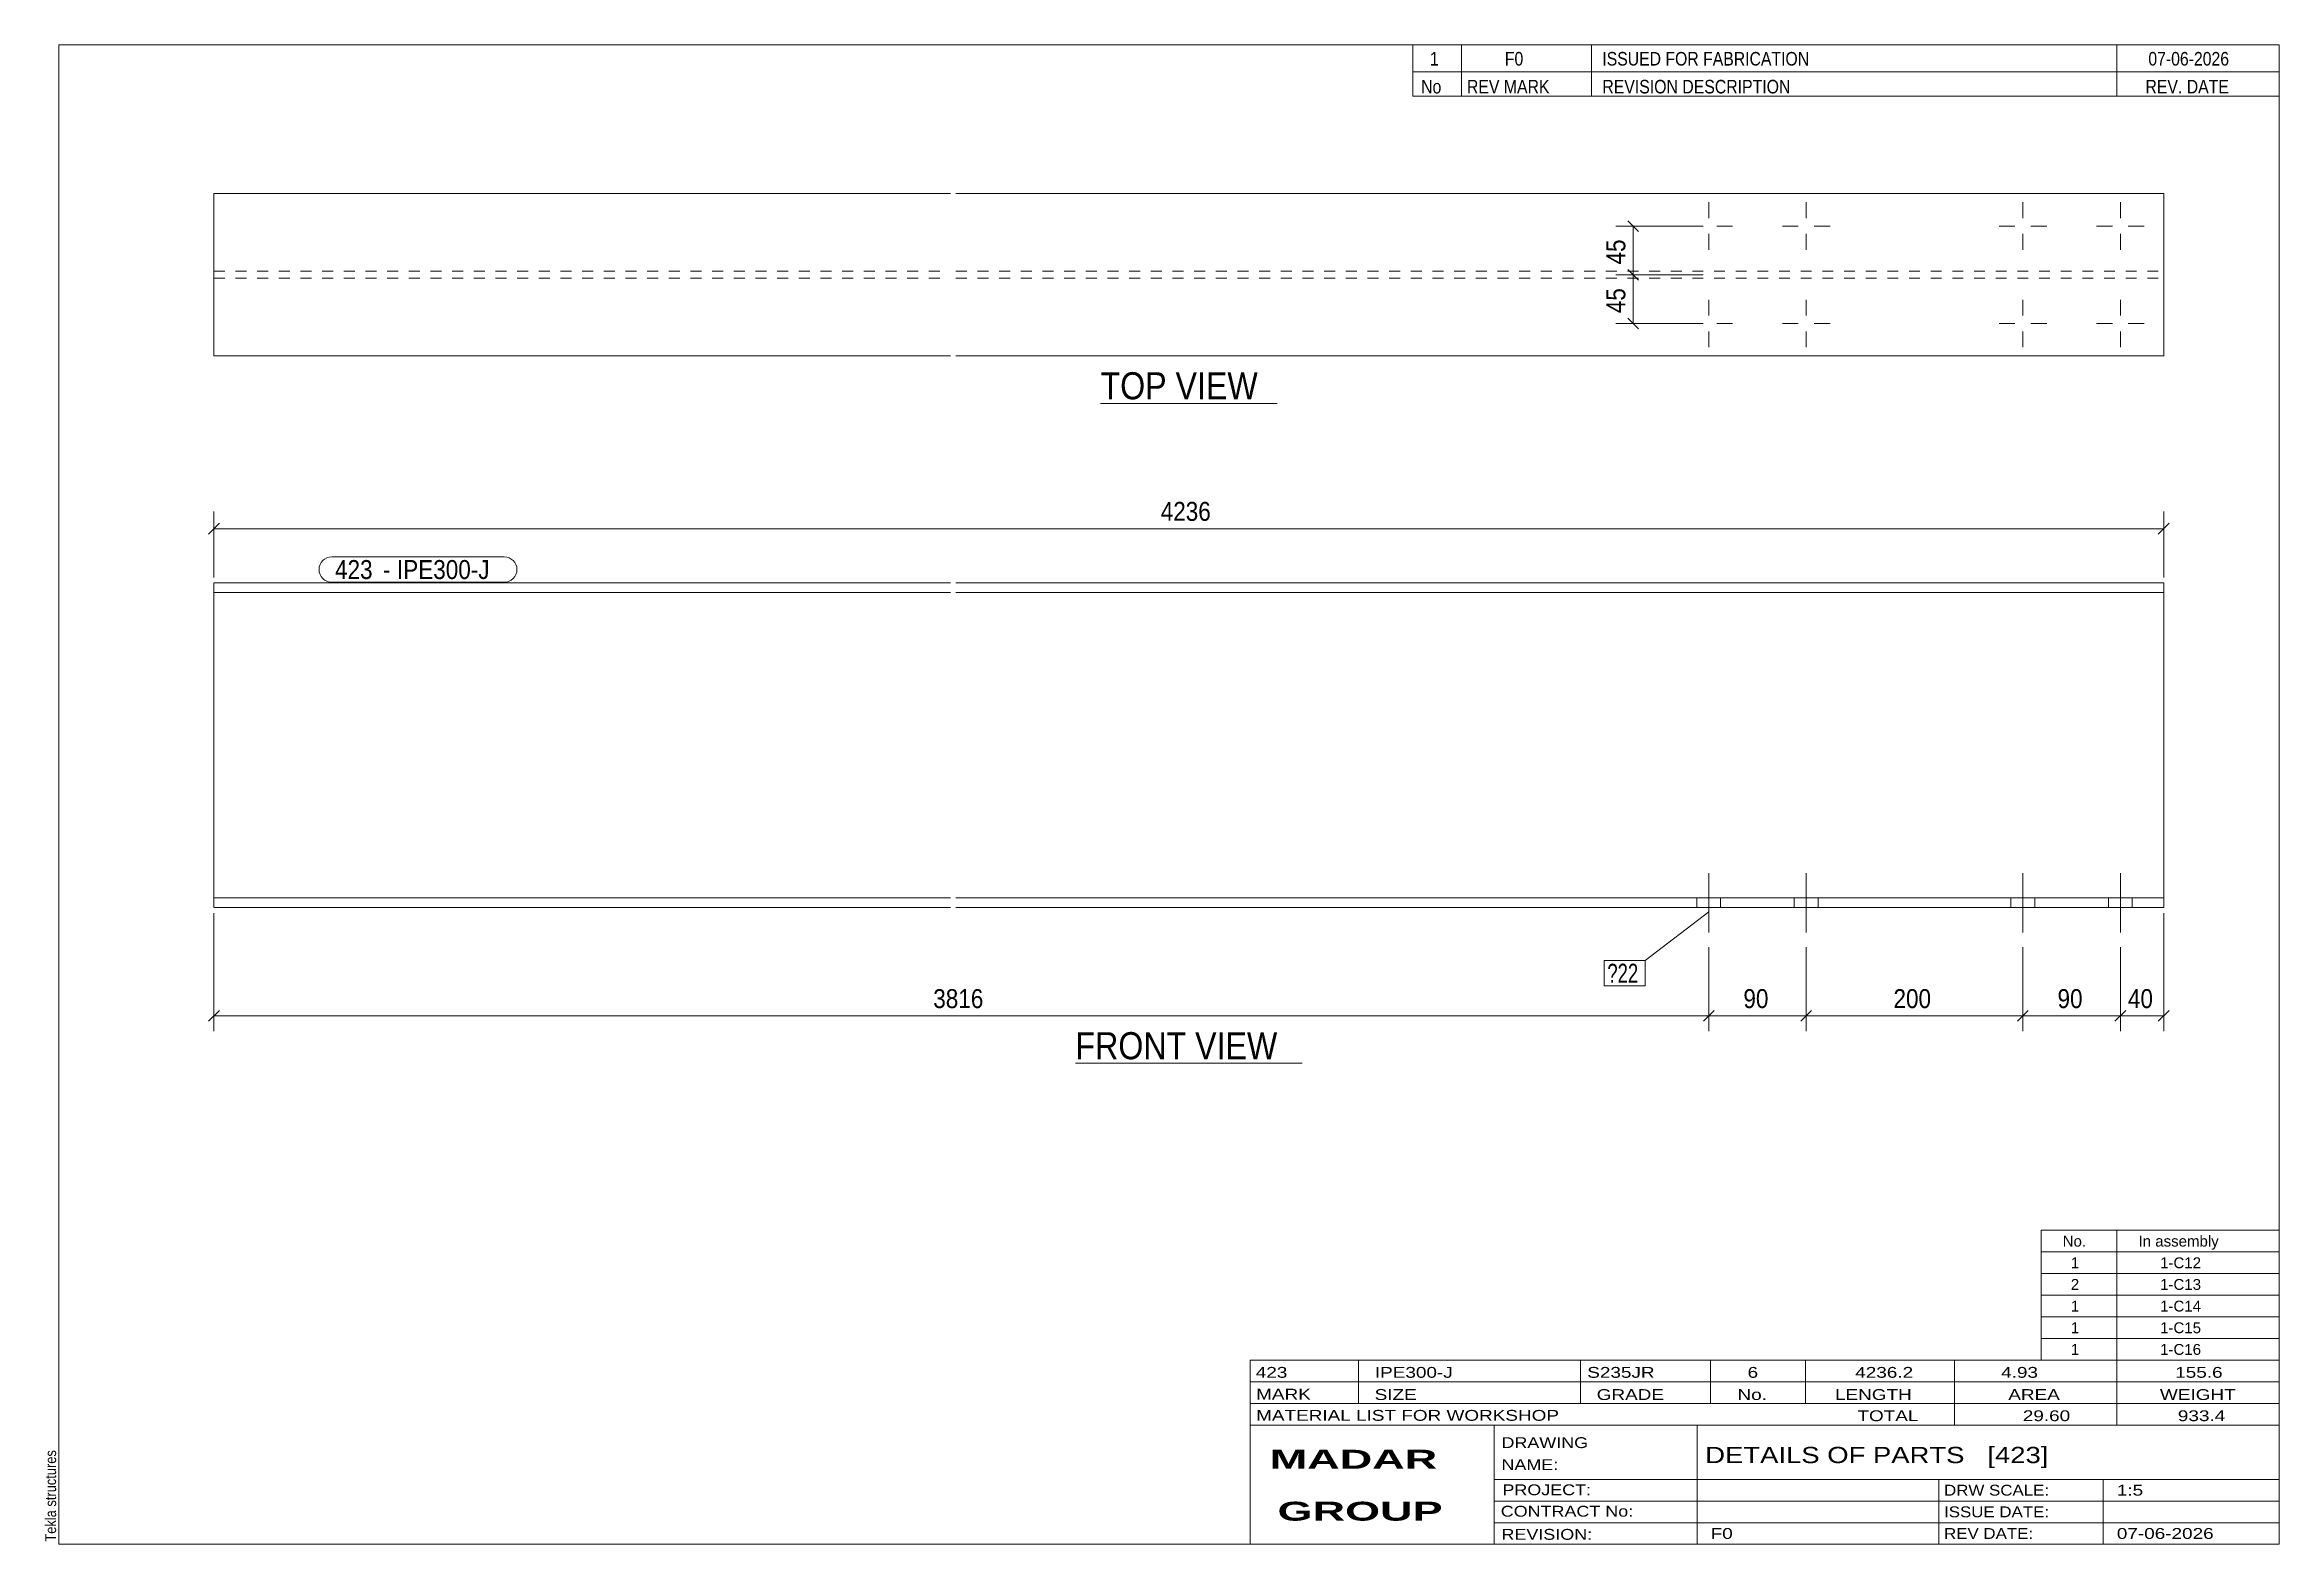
# Model space of a CAD drawing. Header units: millimetres. Extents: x 2 to 415, y 5 to 282.
import ezdxf

# ---------------------------------------------------------------- set-up
doc = ezdxf.new("R2010")
doc.units = ezdxf.units.MM
doc.linetypes.add('XKITLINE00', pattern=[0])
doc.linetypes.add('XKITLINE02', pattern=[4, 2, -2])
for name, color, linetype, lineweight in [('Bolt', 3, 'Continuous', 0), ('BoltMark', 7, 'Continuous', 0), ('Dimensions', 7, 'Continuous', 0), ('DrawingSheet', 5, 'Continuous', 0), ('OtherObjectType', 7, 'Continuous', 0), ('Part', 2, 'Continuous', 0), ('PartMark', 7, 'Continuous', 0)]:
    doc.layers.add(name, color=color, linetype=linetype, lineweight=lineweight)
doc.styles.add('ARIAL', font='ARIAL.TTF')
doc.styles.add('ARIAL_BOLD', font='ARIALBD.TTF')
doc.styles.add('ARIAL_NARROW', font='ARIALN.TTF')

# ---------------------------------------------------------------- blocks, each defined once
blk = doc.blocks.new('*A1')
at = {"layer": 'Bolt', "color": 3, "linetype": 'XKITLINE00', "lineweight": 0}
for p, q in [((309.65, 129), (309.65, 118)), ((309.65, 129), (309.65, 118)), ((327.65, 129), (327.65, 118)), ((327.65, 129), (327.65, 118)), ((367.65, 129), (367.65, 118)), ((367.65, 129), (367.65, 118)), ((385.65, 129), (385.65, 118)), ((385.65, 129), (385.65, 118)), ((307.45, 124.4), (307.45, 122.6)), ((307.45, 124.4), (307.45, 122.6)), ((311.85, 124.4), (311.85, 122.6)), ((311.85, 124.4), (311.85, 122.6)), ((325.45, 124.4), (325.45, 122.6)), ((325.45, 124.4), (325.45, 122.6)), ((329.85, 124.4), (329.85, 122.6)), ((329.85, 124.4), (329.85, 122.6)), ((365.45, 124.4), (365.45, 122.6)), ((365.45, 124.4), (365.45, 122.6)), ((369.85, 124.4), (369.85, 122.6)), ((369.85, 124.4), (369.85, 122.6)), ((383.45, 124.4), (383.45, 122.6)), ((383.45, 124.4), (383.45, 122.6)), ((387.85, 124.4), (387.85, 122.6)), ((387.85, 124.4), (387.85, 122.6))]:
    blk.add_line(p, q, dxfattribs=at)
blk = doc.blocks.new('*A2')
at = {"layer": 'Part', "color": 2, "linetype": 'XKITLINE00', "lineweight": 0}
for p, q in [((33.65, 122.6), (33.65, 182.6)), ((33.65, 182.6), (169.65, 182.6)), ((170.65, 182.6), (393.65, 182.6)), ((393.65, 182.6), (393.65, 122.6)), ((169.65, 180.8), (33.65, 180.8)), ((393.65, 180.8), (170.65, 180.8)), ((169.65, 124.4), (33.65, 124.4)), ((393.65, 124.4), (170.65, 124.4)), ((33.65, 122.6), (169.65, 122.6)), ((170.65, 122.6), (393.65, 122.6))]:
    blk.add_line(p, q, dxfattribs=at)
blk = doc.blocks.new('*A3')
at = {"layer": 'Bolt', "color": 3, "linetype": 'XKITLINE00', "lineweight": 0}
for p, q in [((309.65, 252.9), (309.65, 249.9696)), ((327.65, 252.9), (327.65, 249.9696)), ((367.65, 252.9), (367.65, 249.9696)), ((385.65, 252.9), (385.65, 249.9696)), ((305.25, 248.5), (308.1804, 248.5)), ((314.05, 248.5), (311.1196, 248.5)), ((323.25, 248.5), (326.1804, 248.5)), ((332.05, 248.5), (329.1196, 248.5)), ((363.25, 248.5), (366.1804, 248.5)), ((372.05, 248.5), (369.1196, 248.5)), ((381.25, 248.5), (384.1804, 248.5)), ((390.05, 248.5), (387.1196, 248.5)), ((309.65, 244.1), (309.65, 247.0304)), ((327.65, 244.1), (327.65, 247.0304)), ((367.65, 244.1), (367.65, 247.0304)), ((385.65, 244.1), (385.65, 247.0304)), ((309.65, 234.9), (309.65, 231.9696)), ((327.65, 234.9), (327.65, 231.9696)), ((367.65, 234.9), (367.65, 231.9696)), ((385.65, 234.9), (385.65, 231.9696)), ((305.25, 230.5), (308.1804, 230.5)), ((309.65, 226.1), (309.65, 229.0304)), ((314.05, 230.5), (311.1196, 230.5)), ((323.25, 230.5), (326.1804, 230.5)), ((327.65, 226.1), (327.65, 229.0304)), ((332.05, 230.5), (329.1196, 230.5)), ((363.25, 230.5), (366.1804, 230.5)), ((367.65, 226.1), (367.65, 229.0304)), ((372.05, 230.5), (369.1196, 230.5)), ((381.25, 230.5), (384.1804, 230.5)), ((385.65, 226.1), (385.65, 229.0304)), ((390.05, 230.5), (387.1196, 230.5))]:
    blk.add_line(p, q, dxfattribs=at)
blk = doc.blocks.new('*A4')
at = {"layer": 'Part', "color": 2, "linetype": 'XKITLINE00', "lineweight": 0}
for p, q in [((33.65, 254.5), (33.65, 224.5)), ((33.65, 254.5), (169.65, 254.5)), ((170.65, 254.5), (393.65, 254.5)), ((393.65, 224.5), (393.65, 254.5)), ((33.65, 224.5), (169.65, 224.5)), ((170.65, 224.5), (393.65, 224.5))]:
    blk.add_line(p, q, dxfattribs=at)
at = {"layer": 'Part', "color": 7, "linetype": 'XKITLINE02', "lineweight": 0}
for p, q in [((33.65, 240.15), (169.65, 240.15)), ((170.65, 240.15), (393.65, 240.15)), ((33.65, 238.85), (169.65, 238.85)), ((170.65, 238.85), (393.65, 238.85))]:
    blk.add_line(p, q, dxfattribs=at)
blk = doc.blocks.new('*A5')
at = {"layer": 'DrawingSheet', "color": 5, "linetype": 'XKITLINE00', "lineweight": 0}
for p, q in [((415, 282), (5, 282)), ((5, 282), (5, 5)), ((415, 5), (415, 282)), ((5, 5), (415, 5))]:
    blk.add_line(p, q, dxfattribs=at)
at = {"layer": 'DrawingSheet', "color": 5, "style": 'ARIAL', "width": 0.85}
blk.add_text('Tekla structures', height=2, rotation=90, dxfattribs=at).set_placement((4.5, 5.5))
blk = doc.blocks.new('*A6')
at = {"layer": 'OtherObjectType', "color": 7, "linetype": 'XKITLINE00', "lineweight": 0}
for p, q in [((371, 63), (415, 63)), ((371, 59), (371, 63)), ((385, 59), (385, 63)), ((415, 59), (415, 63)), ((371, 59), (415, 59)), ((371, 55), (371, 59)), ((385, 55), (385, 59)), ((415, 55), (415, 59)), ((371, 55), (415, 55)), ((371, 51), (371, 55)), ((385, 51), (385, 55)), ((415, 51), (415, 55)), ((371, 51), (415, 51)), ((371, 47), (371, 51)), ((385, 47), (385, 51)), ((415, 47), (415, 51)), ((371, 47), (415, 47)), ((371, 43), (371, 47)), ((385, 43), (385, 47)), ((415, 43), (415, 47)), ((371, 43), (415, 43)), ((371, 39), (371, 43)), ((385, 39), (385, 43)), ((415, 39), (415, 43)), ((371, 39), (415, 39))]:
    blk.add_line(p, q, dxfattribs=at)
at = {"layer": 'OtherObjectType', "color": 7, "style": 'ARIAL_NARROW', "width": 1.211571}
for s, p in [('No.', (375, 60)), ('In assembly', (389, 60)), ('1', (376.5, 56)), ('1-C12', (392.99, 56)), ('2', (376.5, 52)), ('1-C13', (392.99, 52)), ('1', (376.5, 48)), ('1-C14', (392.99, 48)), ('1', (376.5, 44)), ('1-C15', (392.99, 44)), ('1', (376.5, 40)), ('1-C16', (392.99, 40))]:
    blk.add_text(s, height=2, dxfattribs=at).set_placement(p)
blk = doc.blocks.new('*A7')
at = {"layer": 'OtherObjectType', "color": 7, "linetype": 'XKITLINE00', "lineweight": 0}
for p, q in [((255, 282), (415, 282)), ((415, 282), (255, 282)), ((255, 282), (255, 277)), ((264, 282), (264, 277)), ((288, 282), (288, 277)), ((385, 282), (385, 277)), ((415, 282), (415, 277)), ((255, 277), (415, 277)), ((255, 277), (255, 272.5)), ((255, 277), (415, 277)), ((264, 277), (264, 272.5)), ((288, 277), (288, 272.5)), ((385, 277), (385, 272.5)), ((415, 277), (415, 272.5)), ((415, 272.5), (255, 272.5))]:
    blk.add_line(p, q, dxfattribs=at)
at = {"layer": 'OtherObjectType', "color": 7, "style": 'ARIAL_NARROW'}
for s, width, p in [('1', 1.017001, (258.16, 278.15)), ('F0', 1.017001, (272, 278.15)), ('ISSUED FOR FABRICATION', 1.017001, (290, 278.15)), ('07-06-2026', 1.017001, (390.82, 278.15)), ('No', 1.02, (256.54, 273)), ('REV MARK', 1.02, (265, 273)), ('REVISION DESCRIPTION', 1.02, (290, 273)), ('REV. DATE', 1.02, (390.28, 273))]:
    blk.add_text(s, height=2.5, dxfattribs=dict(at, width=width)).set_placement(p)
blk = doc.blocks.new('*A8')
at = {"layer": 'OtherObjectType', "color": 7, "linetype": 'XKITLINE00', "lineweight": 0}
for p, q in [((225, 39), (415, 39)), ((225, 39), (225, 35)), ((225, 39), (415, 39)), ((245, 35), (245, 39)), ((286, 35), (286, 39)), ((310, 35), (310, 39)), ((327.5, 35), (327.5, 39)), ((355, 35), (355, 39)), ((385, 35), (385, 39)), ((415, 35), (415, 39)), ((225, 35), (415, 35)), ((225, 35), (225, 5)), ((225, 35), (415, 35)), ((245, 31), (245, 35)), ((286, 31), (286, 35)), ((310, 31), (310, 35)), ((327.5, 31), (327.5, 35)), ((355, 31), (355, 35)), ((385, 31), (385, 35)), ((415, 31), (415, 35)), ((225, 31), (415, 31)), ((355, 27), (355, 31)), ((385, 27), (385, 31)), ((415, 27), (415, 31)), ((225, 27), (415, 27)), ((270, 21), (270, 27)), ((307.5, 17), (307.5, 27)), ((415, 21), (415, 27)), ((270, 21), (270, 5)), ((415, 17), (415, 21)), ((270, 17), (415, 17)), ((307.5, 5), (307.5, 17)), ((352.16, 13), (352.16, 17)), ((382.5, 5), (382.5, 17)), ((415, 13), (415, 17)), ((270, 13), (415, 13)), ((352.16, 5), (352.16, 13)), ((415, 9), (415, 13)), ((270, 9), (415, 9)), ((415, 5), (415, 9)), ((225, 5), (415, 5)), ((262.5, 5), (415, 5))]:
    blk.add_line(p, q, dxfattribs=at)
at = {"layer": 'OtherObjectType', "color": 7, "style": 'ARIAL_NARROW'}
for s, height, width, p in [('423', 2, 1.525501, (226.01, 35.76)), ('IPE300-J', 2, 1.525501, (248, 35.76)), ('S235JR', 2, 1.525501, (287.22, 35.76)), ('6', 2, 1.525501, (316.82, 35.76)), ('4236.2', 2, 1.525501, (336.7, 35.76)), ('4.93', 2, 1.525501, (363.64, 35.76)), ('155.6', 2, 1.525501, (395.78, 35.76)), ('MARK', 2, 1.525501, (226.08, 31.73)), ('SIZE', 2, 1.525501, (247.96, 31.66)), ('GRADE', 2, 1.525501, (288.96, 31.66)), ('No.', 2, 1.525501, (314.96, 31.66)), ('LENGTH', 2, 1.525501, (332.96, 31.66)), ('AREA', 2, 1.525501, (364.96, 31.66)), ('WEIGHT', 2, 1.525501, (392.96, 31.66)), ('MATERIAL LIST FOR WORKSHOP', 2, 1.525501, (226.08, 27.82)), ('TOTAL', 2, 1.525501, (337.1, 27.75)), ('29.60', 2, 1.525501, (367.64, 27.75)), ('933.4', 2, 1.525501, (396.27, 27.75)), ('DRAWING', 2, 1.445, (271.38, 22.78)), ('NAME:', 2, 1.445, (271.38, 18.72)), ('DETAILS OF PARTS   [423]', 3, 1.474651, (309, 20)), ('PROJECT:', 2, 1.445, (271.55, 14.07)), ('DRW SCALE:', 2, 1.36, (353.1, 14)), ('1:5', 2, 1.525501, (385, 14)), ('CONTRACT No:', 2, 1.445, (271.25, 10.11)), ('ISSUE DATE:', 2, 1.36, (353.1, 10)), ('REVISION:', 2, 1.445, (271.38, 5.84)), ('F0', 2, 1.525501, (310, 6)), ('REV DATE:', 2, 1.36, (353.1, 6)), ('07-06-2026', 2, 1.525501, (385, 6))]:
    blk.add_text(s, height=height, dxfattribs=dict(at, width=width)).set_placement(p)
at = {"layer": 'OtherObjectType', "color": 1, "style": 'ARIAL_BOLD', "width": 1.7}
for s, p in [('MADAR ', (228.58, 18.97)), ('GROUP', (230.03, 9.37))]:
    blk.add_text(s, height=3.5, dxfattribs=at).set_placement(p)
blk = doc.blocks.new('*A9')
at = {"layer": 'Dimensions', "color": 7, "linetype": 'XKITLINE00', "lineweight": 0}
for p, q in [((33.65, 183.6), (33.65, 195.8)), ((393.65, 183.6), (393.65, 195.8)), ((34.64, 193.59), (32.66, 191.61)), ((33.65, 192.6), (393.65, 192.6)), ((394.64, 193.59), (392.66, 191.61))]:
    blk.add_line(p, q, dxfattribs=at)
at = {"layer": 'Dimensions', "color": 3}
for p in [(33.65, 192.6), (393.65, 192.6)]:
    blk.add_point(p, dxfattribs=at)
at = {"layer": 'Dimensions', "color": 3, "style": 'ARIAL', "width": 0.85}
blk.add_text('4236', height=3.5, dxfattribs=at).set_placement((208.46, 194.05))
blk = doc.blocks.new('*A10')
at = {"layer": 'Dimensions', "color": 7, "linetype": 'XKITLINE00', "lineweight": 0}
for p, q in [((33.65, 121.6), (33.65, 99.8)), ((309.65, 115.3), (309.65, 99.8)), ((34.64, 103.59), (32.66, 101.61)), ((310.64, 103.59), (308.66, 101.61)), ((33.65, 102.6), (309.65, 102.6))]:
    blk.add_line(p, q, dxfattribs=at)
at = {"layer": 'Dimensions', "color": 3}
for p in [(33.65, 102.6), (309.65, 102.6)]:
    blk.add_point(p, dxfattribs=at)
at = {"layer": 'Dimensions', "color": 3, "style": 'ARIAL', "width": 0.85}
blk.add_text('3816', height=3.5, dxfattribs=at).set_placement((166.46, 104.05))
blk = doc.blocks.new('*A11')
at = {"layer": 'Dimensions', "color": 7, "linetype": 'XKITLINE00', "lineweight": 0}
for p, q in [((309.65, 115.3), (309.65, 99.8)), ((327.65, 115.3), (327.65, 99.8)), ((310.64, 103.59), (308.66, 101.61)), ((328.64, 103.59), (326.66, 101.61)), ((309.65, 102.6), (327.65, 102.6))]:
    blk.add_line(p, q, dxfattribs=at)
at = {"layer": 'Dimensions', "color": 3}
for p in [(309.65, 102.6), (327.65, 102.6)]:
    blk.add_point(p, dxfattribs=at)
at = {"layer": 'Dimensions', "color": 3, "style": 'ARIAL', "width": 0.85}
blk.add_text('90', height=3.5, dxfattribs=at).set_placement((316.05, 104.05))
blk = doc.blocks.new('*A12')
at = {"layer": 'Dimensions', "color": 7, "linetype": 'XKITLINE00', "lineweight": 0}
for p, q in [((327.65, 115.3), (327.65, 99.8)), ((367.65, 115.3), (367.65, 99.8)), ((328.64, 103.59), (326.66, 101.61)), ((368.64, 103.59), (366.66, 101.61)), ((327.65, 102.6), (367.65, 102.6))]:
    blk.add_line(p, q, dxfattribs=at)
at = {"layer": 'Dimensions', "color": 3}
for p in [(327.65, 102.6), (367.65, 102.6)]:
    blk.add_point(p, dxfattribs=at)
at = {"layer": 'Dimensions', "color": 3, "style": 'ARIAL', "width": 0.85}
blk.add_text('200', height=3.5, dxfattribs=at).set_placement((343.76, 104.05))
blk = doc.blocks.new('*A13')
at = {"layer": 'Dimensions', "color": 7, "linetype": 'XKITLINE00', "lineweight": 0}
for p, q in [((367.65, 115.3), (367.65, 99.8)), ((385.65, 115.3), (385.65, 99.8)), ((368.64, 103.59), (366.66, 101.61)), ((386.64, 103.59), (384.66, 101.61)), ((367.65, 102.6), (385.65, 102.6))]:
    blk.add_line(p, q, dxfattribs=at)
at = {"layer": 'Dimensions', "color": 3}
for p in [(367.65, 102.6), (385.65, 102.6)]:
    blk.add_point(p, dxfattribs=at)
at = {"layer": 'Dimensions', "color": 3, "style": 'ARIAL', "width": 0.85}
blk.add_text('90', height=3.5, dxfattribs=at).set_placement((374.05, 104.05))
blk = doc.blocks.new('*A14')
at = {"layer": 'Dimensions', "color": 7, "linetype": 'XKITLINE00', "lineweight": 0}
for p, q in [((393.65, 121.6), (393.65, 99.8)), ((385.65, 115.3), (385.65, 99.8)), ((386.64, 103.59), (384.66, 101.61)), ((394.64, 103.59), (392.66, 101.61)), ((385.65, 102.6), (393.65, 102.6))]:
    blk.add_line(p, q, dxfattribs=at)
at = {"layer": 'Dimensions', "color": 3}
for p in [(385.65, 102.6), (393.65, 102.6)]:
    blk.add_point(p, dxfattribs=at)
at = {"layer": 'Dimensions', "color": 3, "style": 'ARIAL', "width": 0.85}
blk.add_text('40', height=3.5, dxfattribs=at).set_placement((387.05, 104.05))
blk = doc.blocks.new('*A15')
at = {"layer": 'BoltMark', "color": 7, "linetype": 'XKITLINE00', "lineweight": 0}
for p, q in [((309.65, 121.8), (297.91, 112.84)), ((290.33, 112.84), (297.91, 112.84)), ((290.33, 108.14), (290.33, 112.84)), ((297.91, 108.14), (297.91, 112.84)), ((290.33, 108.14), (297.91, 108.14))]:
    blk.add_line(p, q, dxfattribs=at)
at = {"layer": 'BoltMark', "color": 3, "style": 'ARIAL_NARROW', "width": 0.85}
blk.add_text('?22', height=3.5, dxfattribs=at).set_placement((290.93, 108.74))
blk = doc.blocks.new('*A16')
at = {"layer": 'PartMark', "color": 7, "linetype": 'XKITLINE00', "lineweight": 0}
for p, q in [((55.4, 187.4), (87.24, 187.4)), ((55.4, 182.7), (87.24, 182.7))]:
    blk.add_line(p, q, dxfattribs=at)
for centre, start, end in [((55.4, 185.05), 90, 270), ((87.24, 185.05), 270, 90)]:
    blk.add_arc(centre, 2.35, start, end, dxfattribs=at)
at = {"layer": 'PartMark', "color": 1, "style": 'ARIAL', "width": 0.85}
blk.add_text('423', height=3.5, dxfattribs=at).set_placement((56, 183.3))
at = {"layer": 'PartMark', "color": 3, "style": 'ARIAL', "width": 0.85}
for s, p in [('IPE300-J', (67.44, 183.3)), ('-', (64.84, 183.3))]:
    blk.add_text(s, height=3.5, dxfattribs=at).set_placement(p)
blk = doc.blocks.new('*A17')
at = {"layer": 'OtherObjectType', "color": 7, "linetype": 'XKITLINE00', "lineweight": 0}
blk.add_line((192.72, 93.85), (234.58, 93.85), dxfattribs=at)
at = {"layer": 'OtherObjectType', "color": 3, "style": 'ARIAL', "width": 0.85}
blk.add_text('FRONT VIEW', height=5, dxfattribs=at).set_placement((192.72, 94.6))
blk = doc.blocks.new('*A18')
at = {"layer": 'Dimensions', "color": 7, "linetype": 'XKITLINE00', "lineweight": 0}
for p, q in [((308.65, 239.5), (292.5, 239.5)), ((294.72, 240.49), (296.69, 238.51)), ((295.7, 230.5), (295.7, 239.5)), ((294.72, 231.49), (296.69, 229.51)), ((308.65, 230.5), (292.5, 230.5))]:
    blk.add_line(p, q, dxfattribs=at)
at = {"layer": 'Dimensions', "color": 3}
for p in [(295.7, 239.5), (295.7, 230.5)]:
    blk.add_point(p, dxfattribs=at)
at = {"layer": 'Dimensions', "color": 3, "style": 'ARIAL', "width": 0.85}
blk.add_text('45', height=3.5, rotation=90.0002, dxfattribs=at).set_placement((294.25, 232.4))
blk = doc.blocks.new('*A19')
at = {"layer": 'Dimensions', "color": 7, "linetype": 'XKITLINE00', "lineweight": 0}
for p, q in [((308.65, 248.5), (292.5, 248.5)), ((294.72, 249.49), (296.69, 247.51)), ((295.7, 239.5), (295.7, 248.5)), ((308.65, 239.5), (292.5, 239.5)), ((294.72, 240.49), (296.69, 238.51))]:
    blk.add_line(p, q, dxfattribs=at)
at = {"layer": 'Dimensions', "color": 3}
for p in [(295.7, 248.5), (295.7, 239.5)]:
    blk.add_point(p, dxfattribs=at)
at = {"layer": 'Dimensions', "color": 3, "style": 'ARIAL', "width": 0.85}
blk.add_text('45', height=3.5, rotation=90.0002, dxfattribs=at).set_placement((294.25, 241.4))
blk = doc.blocks.new('*A20')
at = {"layer": 'OtherObjectType', "color": 7, "linetype": 'XKITLINE00', "lineweight": 0}
blk.add_line((197.35, 215.75), (229.95, 215.75), dxfattribs=at)
at = {"layer": 'OtherObjectType', "color": 3, "style": 'ARIAL', "width": 0.85}
blk.add_text('TOP VIEW', height=5, dxfattribs=at).set_placement((197.35, 216.5))

msp = doc.modelspace()

# ---------------------------------------------------------------- block references
at = {"lineweight": 0}
for name in ['*A5', '*A7', '*A4', '*A3', '*A19', '*A18', '*A20', '*A9', '*A16', '*A2', '*A1', '*A10', '*A15', '*A14', '*A11', '*A12', '*A13', '*A17', '*A6', '*A8']:
    msp.add_blockref(name, (0, 0), dxfattribs=at)

doc.saveas('drawing.dxf')
